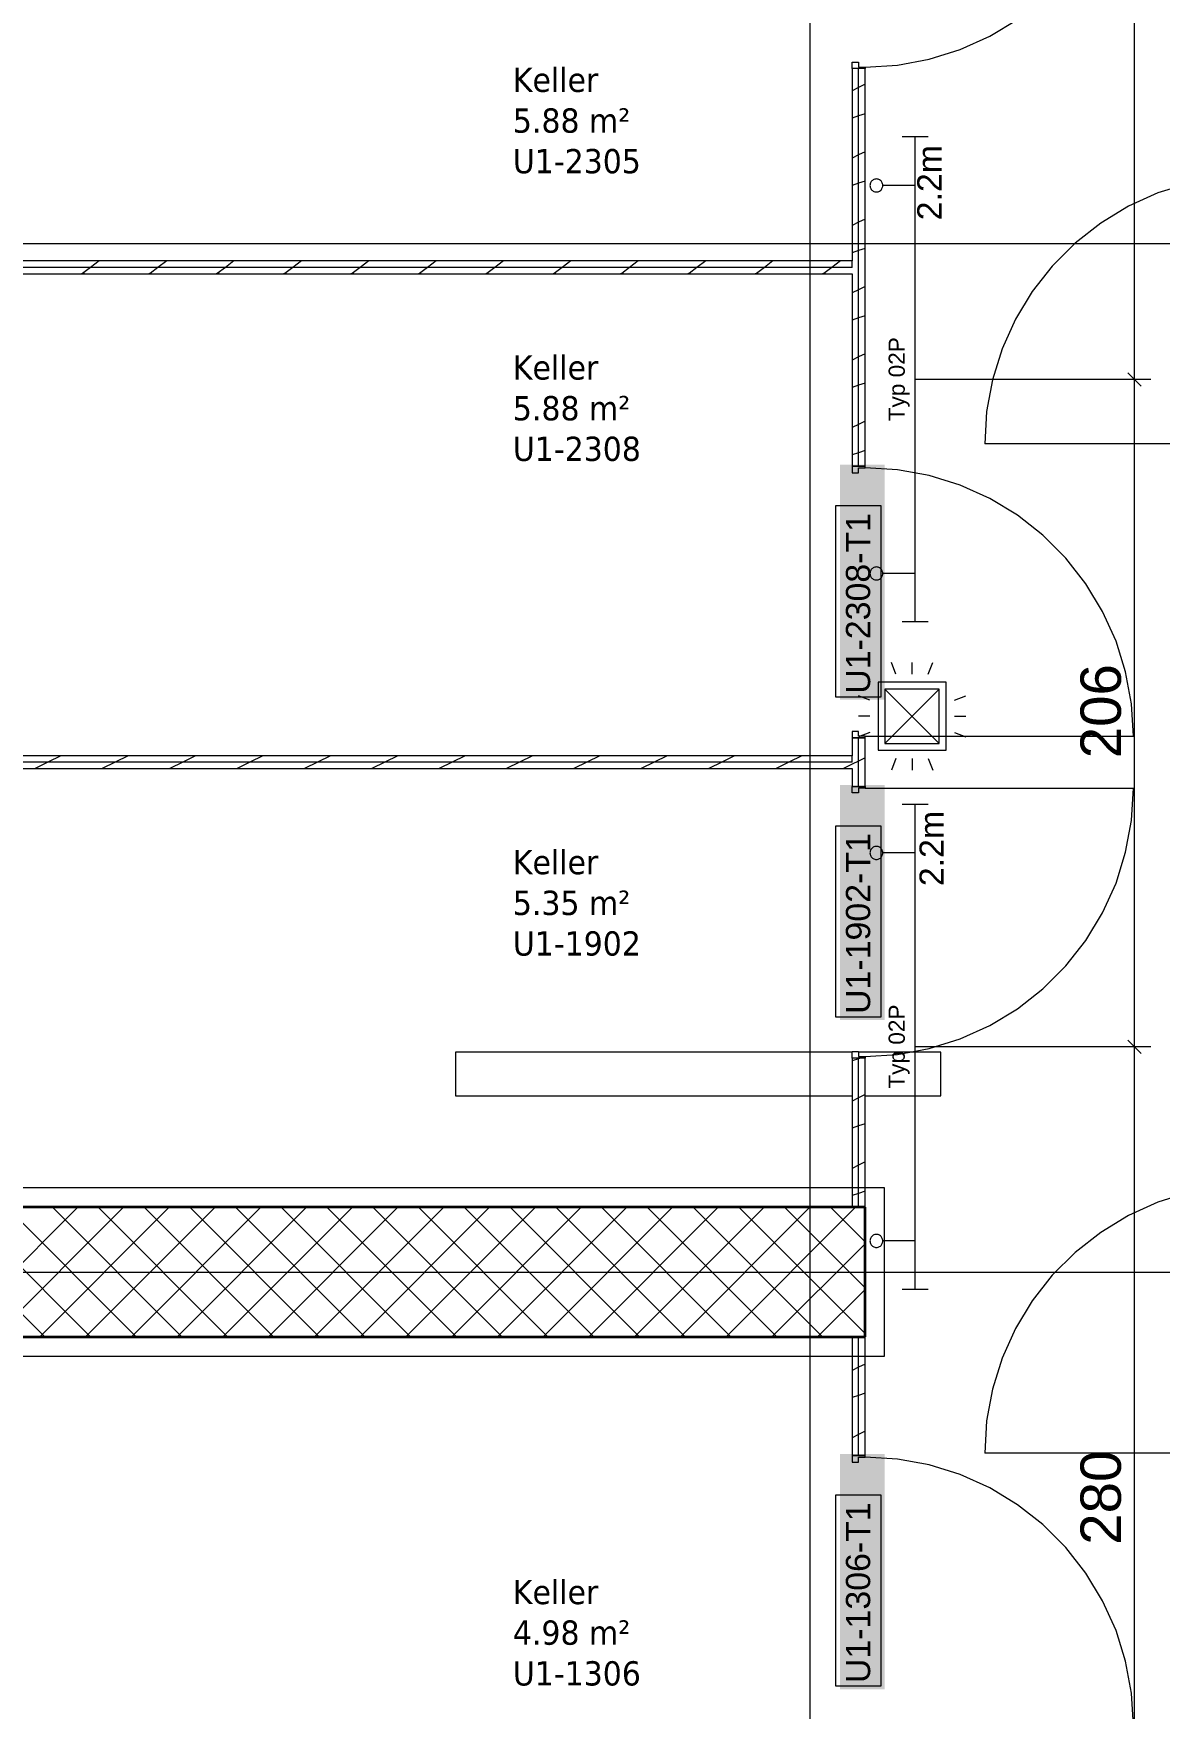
# Model space of a CAD drawing. Extents: x -1132 to 613, y -179 to 712.
# Drawn here: x -975.2 to -905.6, y 47.5 to 151.1 of the extents above; entities that cross this region are included whole.
import ezdxf
from ezdxf.lldxf.tags import DXFTag

# ---------------------------------------------------------------- set-up
doc = ezdxf.new("R2010")
doc.units = 0
doc.layers.get('0').update_dxf_attribs({"lineweight": 13})
for name, color, linetype, lineweight in [('A-AREA-____-IDEN', 7, 'Continuous', 5), ('A-DOOR-____-IDEN', 7, 'Continuous', 5), ('A-DOOR-FRAM-MCUT', 7, 'Continuous', 9), ('A-DOOR-OPNG-OTLN', 7, 'Continuous', 9), ('A-FLOR-____-OVHD', 7, 'Strichpunkt - Fein', 9), ('A-WALL-____-MCUT', 7, 'Continuous', 35), ('A-WALL-____-PATT', 7, 'Continuous', 35), ('A-WALL-FNSH-MCUT', 7, 'Continuous', 35), ('M-EQPM-____-OTLN', 7, 'Continuous', 9), ('S-GRID-____-OTLN', 7, 'Continuous', 5)]:
    doc.layers.add(name, color=color, linetype=linetype, lineweight=lineweight)
for name, color, linetype, lineweight, true_color in [('EL01_VVV_Mass', 7, 'Continuous', 13, 0xb2b200), ('EL01_WAN_Leuchten', 7, 'Continuous', 13, 0x0080ff), ('EL01_WAN_Leuchtentyp', 7, 'Continuous', 13, 0x0099ff), ('EL01_WAN_Licht', 7, 'Continuous', 13, 0x0080ff)]:
    doc.layers.add(name, color=color, linetype=linetype, lineweight=lineweight, true_color=true_color)
doc.styles.get("Standard").update_dxf_attribs({"font": 'arial.ttf'})
tags = doc.linetypes.add('_Rasterlinie_', pattern=[0.375, 0.2, -0.05, 0.075, -0.05]).pattern_tags.tags
tags[10:11] = [DXFTag(74, 4), DXFTag(75, 0), DXFTag(340, '0'), DXFTag(46, 1.0), DXFTag(50, 0.0), DXFTag(44, 0.0), DXFTag(45, 0.0)]
tags[8:9] = [DXFTag(74, 4), DXFTag(75, 0), DXFTag(340, '0'), DXFTag(46, 1.0), DXFTag(50, 0.0), DXFTag(44, 0.0), DXFTag(45, 0.0)]
tags[6:7] = [DXFTag(74, 4), DXFTag(75, 0), DXFTag(340, '0'), DXFTag(46, 1.0), DXFTag(50, 0.0), DXFTag(44, 0.0), DXFTag(45, 0.0)]
tags[4:5] = [DXFTag(74, 4), DXFTag(75, 0), DXFTag(340, '0'), DXFTag(46, 1.0), DXFTag(50, 0.0), DXFTag(44, 0.0), DXFTag(45, 0.0)]
tags = doc.linetypes.add('Strichpunkt - Fein', pattern=[0.2, 0.1, -0.05, 0, -0.05]).pattern_tags.tags
tags[10:11] = [DXFTag(74, 4), DXFTag(75, 0), DXFTag(340, '0'), DXFTag(46, 1.0), DXFTag(50, 0.0), DXFTag(44, 0.0), DXFTag(45, 0.0)]
tags[8:9] = [DXFTag(74, 4), DXFTag(75, 0), DXFTag(340, '0'), DXFTag(46, 1.0), DXFTag(50, 0.0), DXFTag(44, 0.0), DXFTag(45, 0.0)]
tags[6:7] = [DXFTag(74, 4), DXFTag(75, 0), DXFTag(340, '0'), DXFTag(46, 1.0), DXFTag(50, 0.0), DXFTag(44, 0.0), DXFTag(45, 0.0)]
tags[4:5] = [DXFTag(74, 4), DXFTag(75, 0), DXFTag(340, '0'), DXFTag(46, 1.0), DXFTag(50, 0.0), DXFTag(44, 0.0), DXFTag(45, 0.0)]

# ---------------------------------------------------------------- blocks, each defined once
blk = doc.blocks.new('Referenz-A0UNPDE96I', base_point=(-1115.89, -117.37))
at = {"layer": 'A-DOOR-____-IDEN', "color": 0, "linetype": 'Continuous', "ltscale": 0.13}
for p, q in [((-925.61, 110.04), (-925.61, 121.88)), ((-925.61, 121.88), (-922.83, 121.88)), ((-922.83, 121.88), (-922.83, 110.04)), ((-922.83, 110.04), (-925.61, 110.04)), ((-925.61, 90.24), (-925.61, 102.08)), ((-925.61, 102.08), (-922.83, 102.08)), ((-922.83, 102.08), (-922.83, 90.24)), ((-922.83, 90.24), (-925.61, 90.24)), ((-925.61, 48.86), (-925.61, 60.7)), ((-925.61, 60.7), (-922.83, 60.7)), ((-922.83, 60.7), (-922.83, 48.86)), ((-922.83, 48.86), (-925.61, 48.86))]:
    blk.add_line(p, q, dxfattribs=at)
at = {"layer": 'A-DOOR-____-IDEN', "color": 7, "linetype": 'Continuous', "ltscale": 0.13, "true_color": 0xffffff}
for points in [[(-925.36, 109.87), (-922.6, 109.87), (-925.36, 124.4)], [(-922.6, 109.87), (-925.36, 124.4), (-922.6, 124.4)], [(-925.36, 90.07), (-922.6, 90.07), (-925.36, 104.6)], [(-922.6, 90.07), (-925.36, 104.6), (-922.6, 104.6)], [(-925.36, 48.68), (-922.6, 48.68), (-925.36, 63.22)], [(-922.6, 48.68), (-925.36, 63.22), (-922.6, 63.22)]]:
    blk.add_solid(points, dxfattribs=at)
at = {"layer": 'A-DOOR-FRAM-MCUT', "color": 0, "linetype": 'Continuous', "ltscale": 0.13}
for p, q in [((-924.61, 149.3), (-924.21, 149.3)), ((-924.61, 148.9), (-924.61, 149.3)), ((-924.21, 149.3), (-924.21, 149)), ((-923.81, 148.9), (-924.61, 148.9)), ((-924.21, 149), (-923.81, 149)), ((-923.81, 149), (-923.81, 148.9)), ((-923.81, 124.31), (-924.61, 124.31)), ((-924.61, 124.31), (-924.61, 123.91)), ((-923.81, 124.21), (-923.81, 124.31)), ((-924.61, 123.91), (-924.21, 123.91)), ((-924.21, 123.91), (-924.21, 124.21)), ((-924.21, 124.21), (-923.81, 124.21)), ((-924.21, 107.91), (-924.61, 107.91)), ((-924.61, 107.91), (-924.61, 107.51)), ((-924.21, 107.61), (-924.21, 107.91)), ((-924.61, 107.51), (-923.81, 107.51)), ((-923.81, 107.61), (-924.21, 107.61)), ((-923.81, 107.51), (-923.81, 107.61)), ((-924.61, 104.51), (-923.81, 104.51)), ((-924.61, 104.11), (-924.61, 104.51)), ((-924.21, 104.11), (-924.61, 104.11)), ((-924.21, 104.41), (-924.21, 104.11)), ((-923.81, 104.41), (-924.21, 104.41)), ((-923.81, 104.51), (-923.81, 104.41)), ((-924.61, 88.11), (-924.21, 88.11)), ((-924.61, 87.71), (-924.61, 88.11)), ((-924.21, 88.11), (-924.21, 87.81)), ((-923.81, 87.71), (-924.61, 87.71)), ((-924.21, 87.81), (-923.81, 87.81)), ((-923.81, 87.81), (-923.81, 87.71)), ((-923.81, 63.13), (-924.61, 63.13)), ((-924.61, 63.13), (-924.61, 62.73)), ((-924.61, 62.73), (-924.21, 62.73)), ((-924.21, 62.73), (-924.21, 63.03)), ((-924.21, 63.03), (-923.81, 63.03)), ((-923.81, 63.03), (-923.81, 63.13))]:
    blk.add_line(p, q, dxfattribs=at)
at = {"layer": 'A-DOOR-OPNG-OTLN', "color": 0, "linetype": 'Continuous', "ltscale": 0.13}
for p, q in [((-916.1, 150.9), (-914.38, 151.93)), ((-917.93, 150.08), (-916.1, 150.9)), ((-921.81, 149.12), (-919.84, 149.48)), ((-919.84, 149.48), (-917.93, 150.08)), ((-923.81, 149), (-921.81, 149.12)), ((-905.7, 141.21), (-907.53, 140.39)), ((-903.79, 141.8), (-905.7, 141.21)), ((-907.53, 140.39), (-909.24, 139.35)), ((-909.24, 139.35), (-910.82, 138.11)), ((-910.82, 138.11), (-912.24, 136.69)), ((-912.24, 136.69), (-913.48, 135.12)), ((-913.48, 135.12), (-914.51, 133.4)), ((-914.51, 133.4), (-915.34, 131.57)), ((-915.34, 131.57), (-915.93, 129.66)), ((-915.93, 129.66), (-916.29, 127.69)), ((-916.29, 127.69), (-916.41, 125.69)), ((-899.81, 125.69), (-916.41, 125.69)), ((-921.81, 124.09), (-923.81, 124.21)), ((-919.84, 123.73), (-921.81, 124.09)), ((-917.93, 123.14), (-919.84, 123.73)), ((-916.1, 122.31), (-917.93, 123.14)), ((-914.38, 121.28), (-916.1, 122.31)), ((-912.81, 120.04), (-914.38, 121.28)), ((-911.39, 118.62), (-912.81, 120.04)), ((-910.15, 117.04), (-911.39, 118.62)), ((-909.12, 115.33), (-910.15, 117.04)), ((-908.29, 113.5), (-909.12, 115.33)), ((-907.7, 111.59), (-908.29, 113.5)), ((-907.34, 109.62), (-907.7, 111.59)), ((-907.21, 107.61), (-907.34, 109.62)), ((-923.81, 107.61), (-907.21, 107.61)), ((-923.81, 104.41), (-907.21, 104.41)), ((-907.34, 102.41), (-907.21, 104.41)), ((-907.7, 100.44), (-907.34, 102.41)), ((-908.29, 98.53), (-907.7, 100.44)), ((-909.12, 96.7), (-908.29, 98.53)), ((-910.15, 94.98), (-909.12, 96.7)), ((-911.39, 93.41), (-910.15, 94.98)), ((-912.81, 91.99), (-911.39, 93.41)), ((-914.38, 90.75), (-912.81, 91.99)), ((-916.1, 89.72), (-914.38, 90.75)), ((-917.93, 88.89), (-916.1, 89.72)), ((-921.81, 87.94), (-919.84, 88.3)), ((-919.84, 88.3), (-917.93, 88.89)), ((-923.81, 87.81), (-921.81, 87.94)), ((-905.7, 78.79), (-907.53, 77.97)), ((-903.79, 79.39), (-905.7, 78.79)), ((-907.53, 77.97), (-909.24, 76.93)), ((-909.24, 76.93), (-910.82, 75.69)), ((-910.82, 75.69), (-912.24, 74.28)), ((-912.24, 74.28), (-913.48, 72.7)), ((-913.48, 72.7), (-914.51, 70.98)), ((-914.51, 70.98), (-915.34, 69.15)), ((-915.34, 69.15), (-915.93, 67.24)), ((-915.93, 67.24), (-916.29, 65.27)), ((-916.29, 65.27), (-916.41, 63.27)), ((-899.81, 63.27), (-916.41, 63.27)), ((-921.81, 62.91), (-923.81, 63.03)), ((-919.84, 62.55), (-921.81, 62.91)), ((-917.93, 61.95), (-919.84, 62.55)), ((-916.1, 61.13), (-917.93, 61.95)), ((-914.38, 60.09), (-916.1, 61.13)), ((-912.81, 58.86), (-914.38, 60.09)), ((-911.39, 57.44), (-912.81, 58.86)), ((-910.15, 55.86), (-911.39, 57.44)), ((-909.12, 54.15), (-910.15, 55.86)), ((-908.29, 52.32), (-909.12, 54.15)), ((-907.7, 50.41), (-908.29, 52.32)), ((-907.34, 48.43), (-907.7, 50.41)), ((-907.21, 46.43), (-907.34, 48.43))]:
    blk.add_line(p, q, dxfattribs=at)
at = {"layer": 'A-FLOR-____-OVHD', "color": 0, "linetype": 'Strichpunkt - Fein', "ltscale": 0.13}
for p, q in [((-922.61, 79.68), (-1003.51, 79.68)), ((-922.61, 69.28), (-922.61, 79.68)), ((-1003.51, 69.28), (-922.61, 69.28))]:
    blk.add_line(p, q, dxfattribs=at)
at = {"layer": 'A-WALL-____-MCUT', "color": 0, "linetype": 'Continuous', "lineweight": 9, "ltscale": 0.13}
for p, q in [((-924.21, 124.31), (-924.21, 148.9)), ((-924.61, 136.61), (-924.61, 137.01)), ((-924.61, 136.61), (-1074.11, 136.61)), ((-924.21, 104.51), (-924.21, 107.51)), ((-924.61, 106.01), (-1079.01, 106.01)), ((-924.61, 106.01), (-924.61, 106.41)), ((-924.21, 78.48), (-924.21, 87.71)), ((-924.21, 63.13), (-924.21, 70.48))]:
    blk.add_line(p, q, dxfattribs=at)
at = {"layer": 'A-WALL-____-MCUT', "color": 0, "linetype": 'Continuous', "ltscale": 0.35}
for p, q in [((-923.81, 78.48), (-1043.81, 78.48)), ((-923.81, 70.48), (-923.81, 78.48)), ((-1043.81, 70.48), (-923.81, 70.48))]:
    blk.add_line(p, q, dxfattribs=at)
at = {"layer": 'A-WALL-____-PATT', "color": 0, "linetype": 'Continuous', "lineweight": 9, "ltscale": 0.13}
for p, q in [((-924.21, 147.73), (-924.61, 147.53)), ((-923.81, 147.93), (-924.21, 147.73)), ((-923.81, 146.11), (-924.21, 145.98)), ((-924.21, 145.98), (-924.61, 145.84)), ((-924.21, 143.56), (-924.61, 143.36)), ((-923.81, 143.76), (-924.21, 143.56)), ((-923.81, 141.95), (-924.21, 141.81)), ((-924.21, 141.81), (-924.61, 141.68)), ((-924.21, 139.4), (-924.61, 139.2)), ((-923.81, 139.6), (-924.21, 139.4)), ((-923.81, 137.78), (-924.21, 137.65)), ((-971.15, 137.01), (-971.68, 136.61)), ((-966.98, 137.01), (-967.52, 136.61)), ((-962.82, 137.01), (-963.35, 136.61)), ((-958.65, 137.01), (-959.19, 136.61)), ((-954.49, 137.01), (-955.02, 136.61)), ((-950.32, 137.01), (-950.86, 136.61)), ((-946.16, 137.01), (-946.69, 136.61)), ((-941.99, 137.01), (-942.53, 136.61)), ((-937.83, 137.01), (-938.36, 136.61)), ((-933.66, 137.01), (-934.2, 136.61)), ((-929.5, 137.01), (-930.03, 136.61)), ((-925.33, 137.01), (-925.87, 136.61)), ((-924.21, 137.65), (-924.61, 137.51)), ((-972.09, 136.28), (-972.25, 136.21)), ((-971.68, 136.61), (-972.18, 136.23)), ((-967.93, 136.28), (-968.08, 136.21)), ((-967.52, 136.61), (-968.01, 136.23)), ((-963.76, 136.28), (-963.92, 136.21)), ((-963.35, 136.61), (-963.85, 136.24)), ((-959.6, 136.28), (-959.75, 136.21)), ((-959.19, 136.61), (-959.68, 136.24)), ((-955.43, 136.28), (-955.59, 136.21)), ((-955.02, 136.61), (-955.52, 136.24)), ((-951.27, 136.28), (-951.42, 136.21)), ((-950.86, 136.61), (-951.35, 136.24)), ((-947.1, 136.28), (-947.26, 136.21)), ((-946.69, 136.61), (-947.19, 136.24)), ((-942.94, 136.28), (-943.09, 136.21)), ((-942.53, 136.61), (-943.02, 136.24)), ((-938.77, 136.28), (-938.93, 136.21)), ((-938.36, 136.61), (-938.85, 136.24)), ((-934.61, 136.28), (-934.76, 136.21)), ((-934.2, 136.61), (-934.69, 136.24)), ((-930.44, 136.28), (-930.6, 136.21)), ((-930.03, 136.61), (-930.52, 136.24)), ((-926.28, 136.28), (-926.43, 136.21)), ((-925.87, 136.61), (-926.36, 136.24)), ((-924.21, 135.23), (-924.61, 135.03)), ((-923.81, 135.43), (-924.21, 135.23)), ((-924.21, 133.48), (-924.61, 133.35)), ((-923.81, 133.62), (-924.21, 133.48)), ((-924.21, 131.07), (-924.61, 130.87)), ((-923.81, 131.27), (-924.21, 131.07)), ((-924.21, 129.32), (-924.61, 129.18)), ((-923.81, 129.45), (-924.21, 129.32)), ((-924.21, 126.9), (-924.61, 126.7)), ((-923.81, 127.1), (-924.21, 126.9)), ((-924.21, 125.15), (-924.61, 125.02)), ((-923.81, 125.29), (-924.21, 125.15)), ((-974.32, 106.01), (-975.12, 105.61)), ((-973.52, 106.41), (-974.32, 106.01)), ((-970.16, 106.01), (-970.96, 105.61)), ((-969.36, 106.41), (-970.16, 106.01)), ((-965.99, 106.01), (-966.79, 105.61)), ((-965.19, 106.41), (-965.99, 106.01)), ((-961.83, 106.01), (-962.63, 105.61)), ((-961.03, 106.41), (-961.83, 106.01)), ((-957.66, 106.01), (-958.46, 105.61)), ((-956.86, 106.41), (-957.66, 106.01)), ((-953.5, 106.01), (-954.3, 105.61)), ((-952.7, 106.41), (-953.5, 106.01)), ((-949.33, 106.01), (-950.13, 105.61)), ((-948.53, 106.41), (-949.33, 106.01)), ((-945.17, 106.01), (-945.97, 105.61)), ((-944.37, 106.41), (-945.17, 106.01)), ((-941, 106.01), (-941.8, 105.61)), ((-940.2, 106.41), (-941, 106.01)), ((-936.84, 106.01), (-937.64, 105.61)), ((-936.04, 106.41), (-936.84, 106.01)), ((-932.67, 106.01), (-933.47, 105.61)), ((-931.87, 106.41), (-932.67, 106.01)), ((-928.51, 106.01), (-929.31, 105.61)), ((-927.71, 106.41), (-928.51, 106.01)), ((-924.61, 105.88), (-925.14, 105.61)), ((-924.21, 106.08), (-924.61, 105.88)), ((-923.81, 106.28), (-924.21, 106.08)), ((-924.21, 87.67), (-924.61, 87.54)), ((-924.08, 87.71), (-924.21, 87.67)), ((-924.21, 85.25), (-924.61, 85.05)), ((-923.81, 85.45), (-924.21, 85.25)), ((-924.21, 83.51), (-924.61, 83.37)), ((-923.81, 83.64), (-924.21, 83.51)), ((-924.21, 81.09), (-924.61, 80.89)), ((-923.81, 81.29), (-924.21, 81.09)), ((-924.21, 79.34), (-924.61, 79.21)), ((-923.81, 79.47), (-924.21, 79.34)), ((-974.52, 70.48), (-982.52, 78.48)), ((-980.48, 70.48), (-972.48, 78.48)), ((-971.69, 70.48), (-979.69, 78.48)), ((-977.65, 70.48), (-969.65, 78.48)), ((-968.87, 70.48), (-976.87, 78.48)), ((-974.82, 70.48), (-966.82, 78.48)), ((-966.04, 70.48), (-974.04, 78.48)), ((-971.99, 70.48), (-963.99, 78.48)), ((-963.21, 70.48), (-971.21, 78.48)), ((-969.16, 70.48), (-961.16, 78.48)), ((-960.38, 70.48), (-968.38, 78.48)), ((-966.33, 70.48), (-958.33, 78.48)), ((-957.55, 70.48), (-965.55, 78.48)), ((-963.5, 70.48), (-955.5, 78.48)), ((-954.72, 70.48), (-962.72, 78.48)), ((-960.68, 70.48), (-952.68, 78.48)), ((-951.9, 70.48), (-959.9, 78.48)), ((-957.85, 70.48), (-949.85, 78.48)), ((-949.07, 70.48), (-957.07, 78.48)), ((-955.02, 70.48), (-947.02, 78.48)), ((-946.24, 70.48), (-954.24, 78.48)), ((-952.19, 70.48), (-944.19, 78.48)), ((-943.41, 70.48), (-951.41, 78.48)), ((-949.36, 70.48), (-941.36, 78.48)), ((-940.58, 70.48), (-948.58, 78.48)), ((-946.53, 70.48), (-938.53, 78.48)), ((-937.75, 70.48), (-945.75, 78.48)), ((-943.71, 70.48), (-935.71, 78.48)), ((-934.93, 70.48), (-942.93, 78.48)), ((-940.88, 70.48), (-932.88, 78.48)), ((-932.1, 70.48), (-940.1, 78.48)), ((-938.05, 70.48), (-930.05, 78.48)), ((-929.27, 70.48), (-937.27, 78.48)), ((-935.22, 70.48), (-927.22, 78.48)), ((-926.44, 70.48), (-934.44, 78.48)), ((-932.39, 70.48), (-924.39, 78.48)), ((-923.81, 70.68), (-931.61, 78.48)), ((-923.81, 73.51), (-928.78, 78.48)), ((-923.81, 76.34), (-925.95, 78.48)), ((-929.56, 70.48), (-923.81, 76.23)), ((-926.74, 70.48), (-923.81, 73.4)), ((-923.91, 70.48), (-923.81, 70.57)), ((-924.21, 68.59), (-924.61, 68.39)), ((-923.81, 68.79), (-924.21, 68.59)), ((-924.21, 66.85), (-924.61, 66.71)), ((-923.81, 66.98), (-924.21, 66.85)), ((-924.21, 64.43), (-924.61, 64.23)), ((-923.81, 64.63), (-924.21, 64.43))]:
    blk.add_line(p, q, dxfattribs=at)
at = {"layer": 'A-WALL-FNSH-MCUT', "color": 0, "linetype": 'Continuous', "lineweight": 9, "ltscale": 0.13}
for p, q in [((-924.61, 148.9), (-924.61, 137.01)), ((-923.81, 148.9), (-924.61, 148.9)), ((-923.81, 124.31), (-923.81, 148.9)), ((-924.61, 137.01), (-1074.11, 137.01)), ((-1074.11, 136.21), (-924.61, 136.21)), ((-924.61, 136.21), (-924.61, 124.31)), ((-924.61, 124.31), (-923.81, 124.31)), ((-924.61, 107.51), (-924.61, 106.41)), ((-923.81, 107.51), (-924.61, 107.51)), ((-923.81, 104.51), (-923.81, 107.51)), ((-924.61, 106.41), (-1079.01, 106.41)), ((-1079.01, 105.61), (-924.61, 105.61)), ((-924.61, 105.61), (-924.61, 104.51)), ((-924.61, 104.51), (-923.81, 104.51)), ((-924.61, 87.71), (-924.61, 78.48)), ((-923.81, 87.71), (-924.61, 87.71)), ((-923.81, 78.48), (-923.81, 87.71)), ((-924.61, 70.48), (-924.61, 63.13)), ((-923.81, 63.13), (-923.81, 70.48)), ((-924.61, 63.13), (-923.81, 63.13))]:
    blk.add_line(p, q, dxfattribs=at)
at = {"layer": 'M-EQPM-____-OTLN', "color": 0, "linetype": 'Continuous', "ltscale": 0.13}
for p, q in [((-924.61, 88.08), (-949.12, 88.08)), ((-949.12, 88.08), (-949.12, 85.38)), ((-919.12, 88.08), (-924.21, 88.08)), ((-919.12, 85.38), (-919.12, 88.08)), ((-949.12, 85.38), (-924.61, 85.38)), ((-923.81, 85.38), (-919.12, 85.38))]:
    blk.add_line(p, q, dxfattribs=at)
at = {"layer": 'S-GRID-____-OTLN', "color": 0, "linetype": '_Rasterlinie_', "ltscale": 0.13}
for p, q in [((-927.21, -113.6), (-927.21, 631.48)), ((-1107.61, 138.08), (103.38, 138.08)), ((-1107.61, 74.48), (103.38, 74.48))]:
    blk.add_line(p, q, dxfattribs=at)
at = {"layer": 'A-AREA-____-IDEN', "color": 0, "linetype": 'Continuous', "ltscale": 0.13, "char_height": 1.5, "attachment_point": 1}
for s, insert in [('{\\W0.9;\\fVerdana;Keller}', (-945.58, 148.96)), ('{\\W0.9;\\fVerdana;5.88 m²}', (-945.58, 146.44)), ('{\\W0.9;\\fVerdana;U1-2305}', (-945.58, 143.93)), ('{\\W0.9;\\fVerdana;Keller}', (-945.58, 131.17)), ('{\\W0.9;\\fVerdana;5.88 m²}', (-945.58, 128.65)), ('{\\W0.9;\\fVerdana;U1-2308}', (-945.58, 126.14)), ('{\\W0.9;\\fVerdana;Keller}', (-945.58, 100.58)), ('{\\W0.9;\\fVerdana;5.35 m²}', (-945.58, 98.06)), ('{\\W0.9;\\fVerdana;U1-1902}', (-945.58, 95.55)), ('{\\W0.9;\\fVerdana;Keller}', (-945.58, 55.44)), ('{\\W0.9;\\fVerdana;4.98 m²}', (-945.58, 52.93)), ('{\\W0.9;\\fVerdana;U1-1306}', (-945.58, 50.41))]:
    blk.add_mtext(s, dxfattribs=dict(at, insert=insert))
at = {"layer": 'A-DOOR-____-IDEN', "color": 0, "linetype": 'Continuous', "ltscale": 0.13, "char_height": 1.5, "attachment_point": 1, "rotation": 90}
for s, insert in [('{\\fArial;U1-2308-T1}', (-924.99, 110.24)), ('{\\fArial;U1-1902-T1}', (-924.99, 90.44)), ('{\\fArial;U1-1306-T1}', (-924.99, 49.06))]:
    blk.add_mtext(s, dxfattribs=dict(at, insert=insert))
blk = doc.blocks.new('Maß-A0UNPE6R6I', base_point=(-920.71, 31.97))
at = {"color": 0, "lineweight": -2}
for p, q in [((-906.15, 88.4), (-920.71, 88.4)), ((-907.57, 88.81), (-906.74, 87.99)), ((-907.15, 32.38), (-907.15, 88.4)), ((-906.15, 32.38), (-920.71, 32.38)), ((-907.57, 32.8), (-906.74, 31.97))]:
    blk.add_line(p, q, dxfattribs=at)
at = {"color": 0, "lineweight": -2, "insert": (-910.49, 57.61), "char_height": 2.5, "attachment_point": 1, "rotation": 90}
blk.add_mtext('{\\fArial;280}', dxfattribs=at)
blk = doc.blocks.new('Maß-A0UNPEMB6I', base_point=(-920.71, 129.26))
at = {"color": 0, "lineweight": -2}
for p, q in [((-906.15, 200.43), (-911.78, 200.43)), ((-907.57, 200.85), (-906.74, 200.02)), ((-907.15, 129.68), (-907.15, 200.43)), ((-906.15, 129.68), (-920.71, 129.68)), ((-907.57, 130.09), (-906.74, 129.26))]:
    blk.add_line(p, q, dxfattribs=at)
at = {"color": 0, "lineweight": -2, "insert": (-910.49, 162.3), "char_height": 2.5, "attachment_point": 1, "rotation": 90}
blk.add_mtext('{\\fArial;354}', dxfattribs=at)
blk = doc.blocks.new('Maß-A0UNPEUH6I', base_point=(-920.71, 87.99))
at = {"color": 0, "lineweight": -2}
for p, q in [((-906.15, 129.68), (-920.71, 129.68)), ((-907.57, 130.09), (-906.74, 129.26)), ((-907.15, 88.4), (-907.15, 129.68)), ((-906.15, 88.4), (-920.71, 88.4)), ((-907.57, 88.81), (-906.74, 87.99))]:
    blk.add_line(p, q, dxfattribs=at)
at = {"color": 0, "lineweight": -2, "insert": (-910.49, 106.25), "char_height": 2.5, "attachment_point": 1, "rotation": 90}
blk.add_mtext('{\\fArial;206}', dxfattribs=at)
blk = doc.blocks.new('Bewegungsmelder UP-A0UNPFQF6I', base_point=(-924.22, 105.52))
at = {"color": 0, "lineweight": -2}
for p, q in [((-921.9, 111.46), (-922.17, 112.17)), ((-920.9, 111.46), (-920.9, 112.17)), ((-919.9, 111.46), (-919.62, 112.17)), ((-923, 110.95), (-923, 106.75)), ((-918.8, 110.95), (-923, 110.95)), ((-918.8, 106.75), (-918.8, 110.95)), ((-923.51, 109.85), (-924.22, 110.12)), ((-922.58, 110.53), (-922.58, 107.17)), ((-919.22, 110.53), (-922.58, 110.53)), ((-919.22, 107.17), (-922.58, 110.53)), ((-922.58, 107.17), (-919.22, 110.53)), ((-919.22, 107.17), (-919.22, 110.53)), ((-918.28, 109.85), (-917.58, 110.12)), ((-923.51, 108.85), (-924.22, 108.85)), ((-918.28, 108.85), (-917.58, 108.85)), ((-923.51, 107.84), (-924.22, 107.57)), ((-918.28, 107.84), (-917.58, 107.57)), ((-923, 106.75), (-918.8, 106.75)), ((-922.58, 107.17), (-919.22, 107.17)), ((-921.9, 106.23), (-922.17, 105.52)), ((-920.9, 106.23), (-920.9, 105.52)), ((-919.9, 106.23), (-919.62, 105.52))]:
    blk.add_line(p, q, dxfattribs=at)
blk = doc.blocks.new('LED-Langfeldleuchte 37W-A0UNPFUF6I', base_point=(-923.51, 73.4))
at = {"color": 0, "lineweight": -2}
for p, q in [((-919.91, 103.4), (-921.51, 103.4)), ((-920.71, 73.4), (-920.71, 103.4)), ((-923.49, 100.5), (-923.5, 100.45)), ((-923.48, 100.55), (-923.49, 100.5)), ((-923.45, 100.6), (-923.48, 100.55)), ((-923.42, 100.64), (-923.45, 100.6)), ((-923.39, 100.68), (-923.42, 100.64)), ((-923.35, 100.72), (-923.39, 100.68)), ((-923.31, 100.75), (-923.35, 100.72)), ((-923.26, 100.77), (-923.31, 100.75)), ((-923.21, 100.79), (-923.26, 100.77)), ((-923.16, 100.8), (-923.21, 100.79)), ((-923.11, 100.8), (-923.16, 100.8)), ((-923.05, 100.8), (-923.11, 100.8)), ((-923, 100.79), (-923.05, 100.8)), ((-922.95, 100.77), (-923, 100.79)), ((-922.91, 100.75), (-922.95, 100.77)), ((-922.86, 100.72), (-922.91, 100.75)), ((-922.82, 100.68), (-922.86, 100.72)), ((-922.79, 100.64), (-922.82, 100.68)), ((-922.76, 100.6), (-922.79, 100.64)), ((-922.74, 100.55), (-922.76, 100.6)), ((-922.72, 100.5), (-922.74, 100.55)), ((-922.71, 100.45), (-922.72, 100.5)), ((-923.5, 100.45), (-923.51, 100.4)), ((-923.51, 100.4), (-923.5, 100.35)), ((-923.5, 100.35), (-923.49, 100.3)), ((-923.49, 100.3), (-923.48, 100.25)), ((-923.48, 100.25), (-923.45, 100.2)), ((-923.45, 100.2), (-923.42, 100.16)), ((-923.42, 100.16), (-923.39, 100.12)), ((-923.39, 100.12), (-923.35, 100.08)), ((-923.35, 100.08), (-923.31, 100.05)), ((-923.31, 100.05), (-923.26, 100.03)), ((-923.26, 100.03), (-923.21, 100.01)), ((-923.21, 100.01), (-923.16, 100)), ((-923.16, 100), (-923.11, 100)), ((-923.11, 100), (-923.05, 100)), ((-923.05, 100), (-923, 100.01)), ((-923, 100.01), (-922.95, 100.03)), ((-922.95, 100.03), (-922.91, 100.05)), ((-922.91, 100.05), (-922.86, 100.08)), ((-922.86, 100.08), (-922.82, 100.12)), ((-922.82, 100.12), (-922.79, 100.16)), ((-922.79, 100.16), (-922.76, 100.2)), ((-922.76, 100.2), (-922.74, 100.25)), ((-922.74, 100.25), (-922.72, 100.3)), ((-922.72, 100.3), (-922.71, 100.35)), ((-922.71, 100.4), (-922.71, 100.45)), ((-920.71, 100.4), (-922.71, 100.4)), ((-922.71, 100.35), (-922.71, 100.4)), ((-923.39, 76.68), (-923.42, 76.64)), ((-923.35, 76.72), (-923.39, 76.68)), ((-923.31, 76.75), (-923.35, 76.72)), ((-923.26, 76.77), (-923.31, 76.75)), ((-923.21, 76.79), (-923.26, 76.77)), ((-923.16, 76.8), (-923.21, 76.79)), ((-923.11, 76.8), (-923.16, 76.8)), ((-923.05, 76.8), (-923.11, 76.8)), ((-923, 76.79), (-923.05, 76.8)), ((-922.95, 76.77), (-923, 76.79)), ((-922.91, 76.75), (-922.95, 76.77)), ((-922.86, 76.72), (-922.91, 76.75)), ((-922.82, 76.68), (-922.86, 76.72)), ((-922.79, 76.64), (-922.82, 76.68)), ((-923.5, 76.45), (-923.51, 76.4)), ((-923.51, 76.4), (-923.5, 76.35)), ((-923.49, 76.5), (-923.5, 76.45)), ((-923.5, 76.35), (-923.49, 76.3)), ((-923.48, 76.55), (-923.49, 76.5)), ((-923.49, 76.3), (-923.48, 76.25)), ((-923.45, 76.6), (-923.48, 76.55)), ((-923.48, 76.25), (-923.45, 76.2)), ((-923.42, 76.64), (-923.45, 76.6)), ((-923.45, 76.2), (-923.42, 76.16)), ((-923.42, 76.16), (-923.39, 76.12)), ((-923.39, 76.12), (-923.35, 76.08)), ((-923.35, 76.08), (-923.31, 76.05)), ((-923.31, 76.05), (-923.26, 76.03)), ((-923.26, 76.03), (-923.21, 76.01)), ((-923.21, 76.01), (-923.16, 76)), ((-923.16, 76), (-923.11, 76)), ((-923.11, 76), (-923.05, 76)), ((-923.05, 76), (-923, 76.01)), ((-923, 76.01), (-922.95, 76.03)), ((-922.95, 76.03), (-922.91, 76.05)), ((-922.91, 76.05), (-922.86, 76.08)), ((-922.86, 76.08), (-922.82, 76.12)), ((-922.82, 76.12), (-922.79, 76.16)), ((-922.76, 76.6), (-922.79, 76.64)), ((-922.79, 76.16), (-922.76, 76.2)), ((-922.74, 76.55), (-922.76, 76.6)), ((-922.76, 76.2), (-922.74, 76.25)), ((-922.72, 76.5), (-922.74, 76.55)), ((-922.74, 76.25), (-922.72, 76.3)), ((-922.71, 76.45), (-922.72, 76.5)), ((-922.72, 76.3), (-922.71, 76.35)), ((-922.71, 76.4), (-922.71, 76.45)), ((-920.71, 76.4), (-922.71, 76.4)), ((-922.71, 76.35), (-922.71, 76.4)), ((-919.91, 73.4), (-921.51, 73.4))]:
    blk.add_line(p, q, dxfattribs=at)
blk = doc.blocks.new('Bemerkung 1-A0UNPFUH6I', base_point=(-922.35, 85.82))
at = {"color": 0, "lineweight": -2, "insert": (-922.35, 85.82), "char_height": 1, "attachment_point": 1, "rotation": 90}
blk.add_mtext('{\\fArial;Typ 02P}', dxfattribs=at)
blk = doc.blocks.new('LED-Langfeldleuchte 37W-A0UNPG1X6I', base_point=(-923.51, 114.68))
at = {"color": 0, "lineweight": -2}
for p, q in [((-919.91, 144.68), (-921.51, 144.68)), ((-920.71, 114.68), (-920.71, 144.68)), ((-923.42, 141.92), (-923.45, 141.88)), ((-923.39, 141.96), (-923.42, 141.92)), ((-923.35, 141.99), (-923.39, 141.96)), ((-923.31, 142.02), (-923.35, 141.99)), ((-923.26, 142.04), (-923.31, 142.02)), ((-923.21, 142.06), (-923.26, 142.04)), ((-923.16, 142.07), (-923.21, 142.06)), ((-923.11, 142.08), (-923.16, 142.07)), ((-923.05, 142.07), (-923.11, 142.08)), ((-923, 142.06), (-923.05, 142.07)), ((-922.95, 142.04), (-923, 142.06)), ((-922.91, 142.02), (-922.95, 142.04)), ((-922.86, 141.99), (-922.91, 142.02)), ((-922.82, 141.96), (-922.86, 141.99)), ((-922.79, 141.92), (-922.82, 141.96)), ((-922.76, 141.88), (-922.79, 141.92)), ((-923.5, 141.73), (-923.51, 141.68)), ((-923.51, 141.68), (-923.5, 141.62)), ((-923.49, 141.78), (-923.5, 141.73)), ((-923.5, 141.62), (-923.49, 141.57)), ((-923.48, 141.83), (-923.49, 141.78)), ((-923.49, 141.57), (-923.48, 141.52)), ((-923.45, 141.88), (-923.48, 141.83)), ((-923.48, 141.52), (-923.45, 141.48)), ((-923.45, 141.48), (-923.42, 141.43)), ((-923.42, 141.43), (-923.39, 141.39)), ((-923.39, 141.39), (-923.35, 141.36)), ((-923.35, 141.36), (-923.31, 141.33)), ((-923.31, 141.33), (-923.26, 141.31)), ((-923.26, 141.31), (-923.21, 141.29)), ((-923.21, 141.29), (-923.16, 141.28)), ((-923.16, 141.28), (-923.11, 141.28)), ((-923.11, 141.28), (-923.05, 141.28)), ((-923.05, 141.28), (-923, 141.29)), ((-923, 141.29), (-922.95, 141.31)), ((-922.95, 141.31), (-922.91, 141.33)), ((-922.91, 141.33), (-922.86, 141.36)), ((-922.86, 141.36), (-922.82, 141.39)), ((-922.82, 141.39), (-922.79, 141.43)), ((-922.79, 141.43), (-922.76, 141.48)), ((-922.74, 141.83), (-922.76, 141.88)), ((-922.76, 141.48), (-922.74, 141.52)), ((-922.72, 141.78), (-922.74, 141.83)), ((-922.74, 141.52), (-922.72, 141.57)), ((-922.71, 141.73), (-922.72, 141.78)), ((-922.72, 141.57), (-922.71, 141.62)), ((-922.71, 141.68), (-922.71, 141.73)), ((-920.71, 141.68), (-922.71, 141.68)), ((-922.71, 141.62), (-922.71, 141.68)), ((-923.5, 117.73), (-923.51, 117.68)), ((-923.51, 117.68), (-923.5, 117.62)), ((-923.49, 117.78), (-923.5, 117.73)), ((-923.5, 117.62), (-923.49, 117.57)), ((-923.48, 117.83), (-923.49, 117.78)), ((-923.49, 117.57), (-923.48, 117.52)), ((-923.45, 117.88), (-923.48, 117.83)), ((-923.48, 117.52), (-923.45, 117.48)), ((-923.42, 117.92), (-923.45, 117.88)), ((-923.45, 117.48), (-923.42, 117.43)), ((-923.39, 117.96), (-923.42, 117.92)), ((-923.42, 117.43), (-923.39, 117.39)), ((-923.35, 117.99), (-923.39, 117.96)), ((-923.39, 117.39), (-923.35, 117.36)), ((-923.31, 118.02), (-923.35, 117.99)), ((-923.35, 117.36), (-923.31, 117.33)), ((-923.26, 118.04), (-923.31, 118.02)), ((-923.31, 117.33), (-923.26, 117.31)), ((-923.21, 118.06), (-923.26, 118.04)), ((-923.26, 117.31), (-923.21, 117.29)), ((-923.16, 118.07), (-923.21, 118.06)), ((-923.21, 117.29), (-923.16, 117.28)), ((-923.11, 118.08), (-923.16, 118.07)), ((-923.16, 117.28), (-923.11, 117.28)), ((-923.05, 118.07), (-923.11, 118.08)), ((-923.11, 117.28), (-923.05, 117.28)), ((-923, 118.06), (-923.05, 118.07)), ((-923.05, 117.28), (-923, 117.29)), ((-922.95, 118.04), (-923, 118.06)), ((-923, 117.29), (-922.95, 117.31)), ((-922.91, 118.02), (-922.95, 118.04)), ((-922.95, 117.31), (-922.91, 117.33)), ((-922.86, 117.99), (-922.91, 118.02)), ((-922.91, 117.33), (-922.86, 117.36)), ((-922.82, 117.96), (-922.86, 117.99)), ((-922.86, 117.36), (-922.82, 117.39)), ((-922.79, 117.92), (-922.82, 117.96)), ((-922.82, 117.39), (-922.79, 117.43)), ((-922.76, 117.88), (-922.79, 117.92)), ((-922.79, 117.43), (-922.76, 117.48)), ((-922.74, 117.83), (-922.76, 117.88)), ((-922.76, 117.48), (-922.74, 117.52)), ((-922.72, 117.78), (-922.74, 117.83)), ((-922.74, 117.52), (-922.72, 117.57)), ((-922.71, 117.73), (-922.72, 117.78)), ((-922.72, 117.57), (-922.71, 117.62)), ((-922.71, 117.68), (-922.71, 117.73)), ((-920.71, 117.68), (-922.71, 117.68)), ((-922.71, 117.62), (-922.71, 117.68)), ((-919.91, 114.68), (-921.51, 114.68))]:
    blk.add_line(p, q, dxfattribs=at)
blk = doc.blocks.new('Bauteilbeschriftung-A0UNPG1Z6I', base_point=(-920.58, 139.52))
at = {"color": 0, "linetype": 'ByBlock', "lineweight": -2, "ltscale": 0.13, "insert": (-920.58, 139.52), "char_height": 1.5, "attachment_point": 1, "rotation": 90}
blk.add_mtext('{\\fArial;2.2m}', dxfattribs=at)
blk = doc.blocks.new('Bemerkung 1-A0UNPG216I', base_point=(-922.35, 127.09))
at = {"color": 0, "lineweight": -2, "insert": (-922.35, 127.09), "char_height": 1, "attachment_point": 1, "rotation": 90}
blk.add_mtext('{\\fArial;Typ 02P}', dxfattribs=at)
blk = doc.blocks.new('Bauteilbeschriftung-A0UNPGAN6I', base_point=(-920.44, 98.34))
at = {"color": 0, "linetype": 'ByBlock', "lineweight": -2, "ltscale": 0.13, "insert": (-920.44, 98.34), "char_height": 1.5, "attachment_point": 1, "rotation": 90}
blk.add_mtext('{\\fArial;2.2m}', dxfattribs=at)

msp = doc.modelspace()

# ---------------------------------------------------------------- block references
at = {"color": 9, "lineweight": 25, "ltscale": 0.25, "true_color": 0xc0c0c0}
msp.add_blockref('Referenz-A0UNPDE96I', (-1115.89, -117.37), dxfattribs=at)
at = {"layer": 'EL01_VVV_Mass', "linetype": 'Continuous', "ltscale": 0.13}
for name, p in [('Maß-A0UNPEMB6I', (-920.71, 129.26)), ('Maß-A0UNPEUH6I', (-920.71, 87.99)), ('Maß-A0UNPE6R6I', (-920.71, 31.97))]:
    msp.add_blockref(name, p, dxfattribs=at)
at = {"layer": 'EL01_WAN_Leuchten', "ltscale": 0.13}
for name, p in [('LED-Langfeldleuchte 37W-A0UNPG1X6I', (-923.51, 114.68)), ('Bauteilbeschriftung-A0UNPG1Z6I', (-920.58, 139.52)), ('LED-Langfeldleuchte 37W-A0UNPFUF6I', (-923.51, 73.4)), ('Bauteilbeschriftung-A0UNPGAN6I', (-920.44, 98.34))]:
    msp.add_blockref(name, p, dxfattribs=at)
at = {"layer": 'EL01_WAN_Leuchtentyp', "ltscale": 0.13}
for name, p in [('Bemerkung 1-A0UNPG216I', (-922.35, 127.09)), ('Bemerkung 1-A0UNPFUH6I', (-922.35, 85.82))]:
    msp.add_blockref(name, p, dxfattribs=at)
at = {"layer": 'EL01_WAN_Licht', "linetype": 'Continuous', "ltscale": 0.13}
msp.add_blockref('Bewegungsmelder UP-A0UNPFQF6I', (-924.22, 105.52), dxfattribs=at)

doc.saveas('drawing.dxf')
